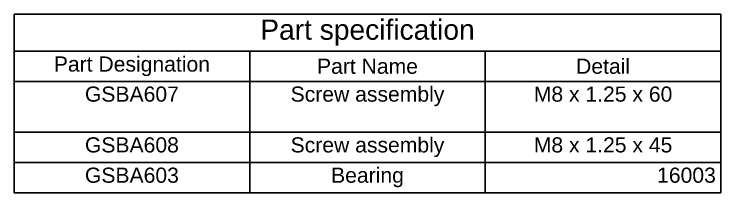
# Model space of a CAD drawing. Header units: millimetres. Extents: x -15074 to 21675, y -7568 to 6574.
# Drawn here: x 21464.8 to 21675.1, y 2062.8 to 2115.9 of the extents above; entities that cross this region are included whole.
import ezdxf

# ---------------------------------------------------------------- set-up
doc = ezdxf.new("R2010")
doc.units = ezdxf.units.MM
doc.styles.get("Standard").update_dxf_attribs({"font": 'arial.ttf'})

# ---------------------------------------------------------------- blocks, each defined once
blk = doc.blocks.new('*T291')
at = {"color": 0, "linetype": 'ByBlock', "lineweight": -2, "transparency": 16777216}
for p, q in [((0, 0), (210.33, 0)), ((0, 0), (0, -53.1)), ((210.33, 0), (210.33, -53.1)), ((0, -11), (210.33, -11)), ((70.11, -11), (70.11, -53.1)), ((140.22, -11), (140.22, -53.1)), ((0, -20), (210.33, -20)), ((0, -35.1), (210.33, -35.1)), ((0, -44.1), (210.33, -44.1)), ((0, -53.1), (210.33, -53.1))]:
    blk.add_line(p, q, dxfattribs=at)
at = {"color": 0, "transparency": 16777216}
for s, insert, char_height, width, attachment_point in [('Part specification', (105.16, -5.5), 6, 207.3264, 5), ('Part Designation', (35.05, -15.5), 4.5, 67.1088, 5), ('Part Name', (105.16, -15.5), 4.5, 67.1088, 5), ('Detail', (175.27, -15.5), 4.5, 67.1088, 5), ('GSBA607', (35.05, -21.5), 4.5, 67.1088, 2), ('Screw assembly', (105.16, -21.5), 4.5, 67.1088, 2), ('M8 x 1.25 x 60', (175.27, -21.5), 4.5, 67.1088, 2), ('GSBA608', (35.05, -36.6), 4.5, 67.1088, 2), ('Screw assembly', (105.16, -36.6), 4.5, 67.1088, 2), ('M8 x 1.25 x 45', (175.27, -36.6), 4.5, 67.1088, 2), ('GSBA603', (35.05, -45.6), 4.5, 67.1088, 2), ('Bearing', (105.16, -45.6), 4.5, 67.1088, 2), ('16003', (208.83, -45.6), 4.5, 67.1088, 3)]:
    blk.add_mtext(s, dxfattribs=dict(at, insert=insert, char_height=char_height, width=width, attachment_point=attachment_point))

msp = doc.modelspace()

# ---------------------------------------------------------------- block references
msp.add_blockref('*T291', (21464.799, 2115.933))

doc.saveas('drawing.dxf')
